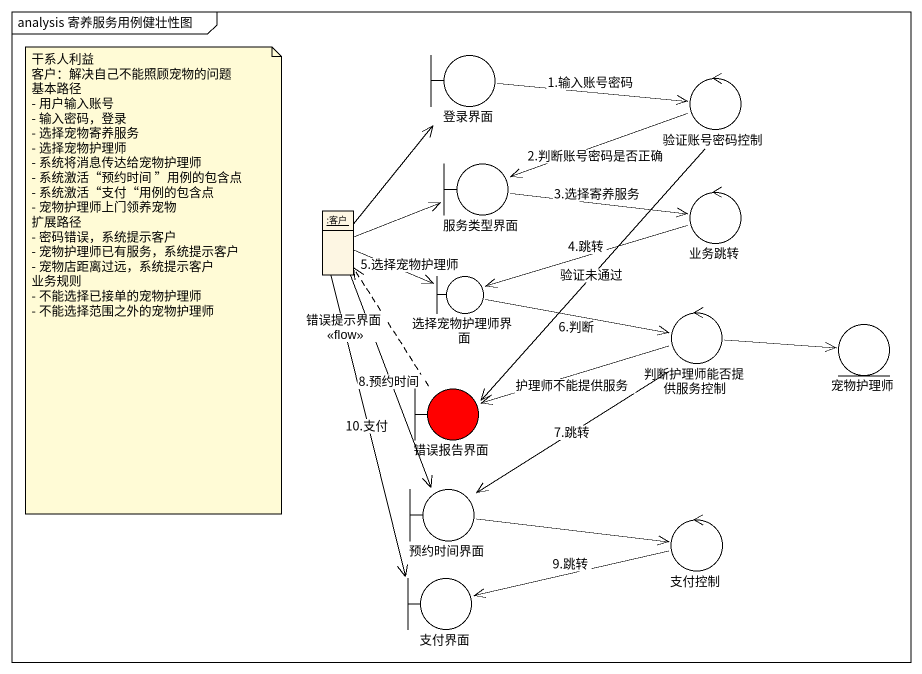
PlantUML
@startuml
mainframe analysis 寄养服务用例健壮性图
allowmixing
hide circle
hide empty members
boundary 登录界面
control 验证账号密码控制
object ":客户" as 客户
boundary 服务类型界面
control 业务跳转
boundary 选择宠物护理师界面
control 判断护理师能否提供服务控制
entity 宠物护理师
boundary 错误报告界面 #FF0000
boundary 预约时间界面
control 支付控制
boundary 支付界面
登录界面 -right-> 验证账号密码控制 : 1.输入账号密码
验证账号密码控制 -left-> 服务类型界面 : 2.判断账号密码是否正确
验证账号密码控制 --> 错误报告界面 : 验证未通过
客户 -up-> 登录界面
客户 -right-> 服务类型界面
客户 -right-> 选择宠物护理师界面 : 5.选择宠物护理师
客户 --> 预约时间界面 : 8.预约时间
客户 --> 支付界面 : 10.支付
服务类型界面 -right-> 业务跳转 : 3.选择寄养服务
业务跳转 -left-> 选择宠物护理师界面 : 4.跳转
选择宠物护理师界面 -right-> 判断护理师能否提供服务控制 : 6.判断
判断护理师能否提供服务控制 -right-> 宠物护理师
判断护理师能否提供服务控制 -left-> 错误报告界面 : 护理师不能提供服务
判断护理师能否提供服务控制 --> 预约时间界面 : 7.跳转
错误报告界面 .up.> 客户 : 错误提示界面\n<<flow>>
预约时间界面 -right-> 支付控制
支付控制 -left-> 支付界面 : 9.跳转
note as N1
  干系人利益
  客户：解决自己不能照顾宠物的问题
  基本路径
  - 用户输入账号
  - 输入密码，登录
  - 选择宠物寄养服务
  - 选择宠物护理师
  - 系统将消息传达给宠物护理师
  - 系统激活“预约时间 ”用例的包含点
  - 系统激活“支付“用例的包含点
  - 宠物护理师上门领养宠物
  扩展路径
  - 密码错误，系统提示客户
  - 宠物护理师已有服务，系统提示客户
  - 宠物店距离过远，系统提示客户
  业务规则
  - 不能选择已接单的宠物护理师
  - 不能选择范围之外的宠物护理师
end note
@enduml
